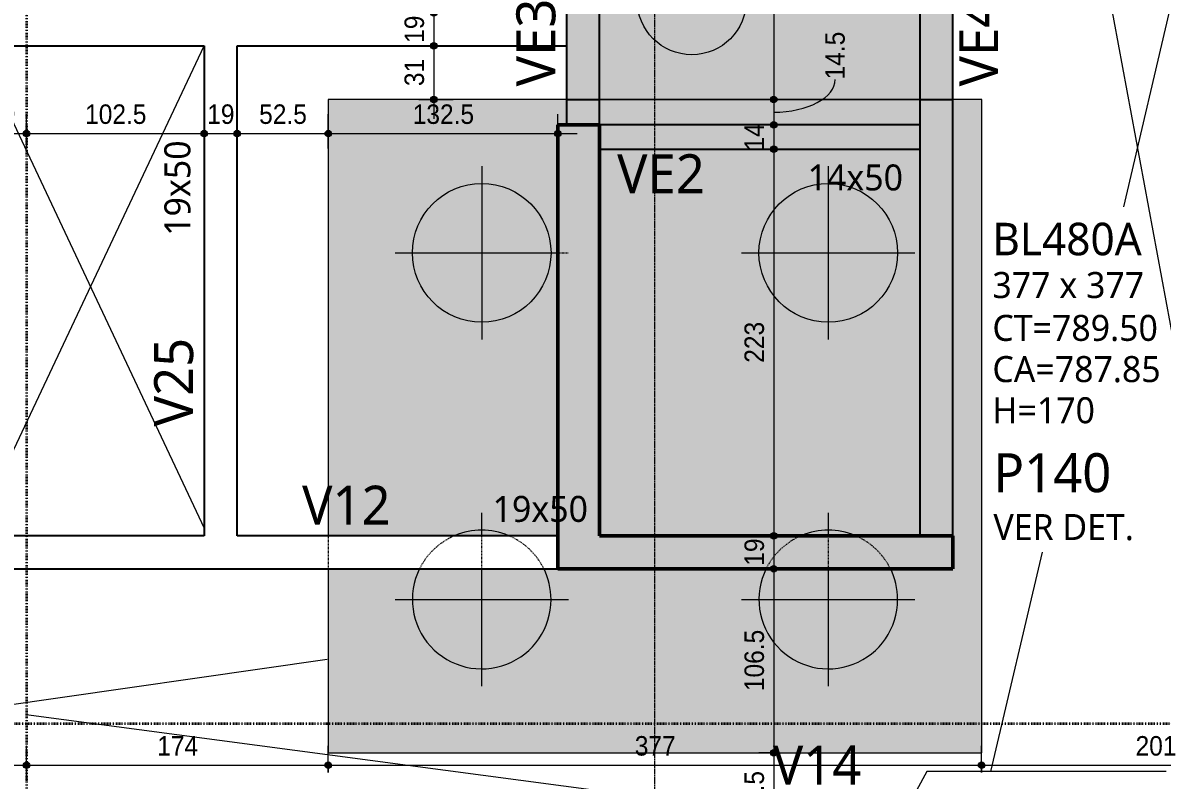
# Model space of a CAD drawing. Header units: centimetres. Extents: x -3523 to 38560, y -3196 to 88043.
# Drawn here: x -661 to -4, y -149 to 288 of the extents above; entities that cross this region are included whole.
import ezdxf

# ---------------------------------------------------------------- set-up
doc = ezdxf.new("R2010")
doc.units = ezdxf.units.CM
for name, pattern in [('Centro de 6 mm', [1.32, 0.6, -0.24, 0.24, -0.24]), ('Dash dot', [1.5875, 0.635, -0.47625, 0, -0.47625]), ('Overhead', [0.396875, 0.238125, -0.15875]), ('Traço', [0.635, 0.3175, -0.3175])]:
    doc.linetypes.add(name, pattern=pattern)
for name, color, linetype, lineweight in [('A-ANNO-DIMS', 7, 'Continuous', 9), ('A-ANNO-DIMS-75', 7, 'Continuous', 9), ('A-DETL-MBND', 7, 'Continuous', 18), ('A-DETL-THIN', 7, 'Continuous', 25), ('A-FLOR-IDEN', 7, 'Continuous', 9), ('A-FLOR-OVHD', 7, 'Overhead', 18), ('G-ANNO-SYMB', 7, 'Continuous', 9), ('S-BEAM', 7, 'Continuous', 25), ('S-BEAM-HDLN', 7, 'Traço', 25), ('S-BEAM-IDEN', 7, 'Continuous', 9), ('S-COLS', 7, 'Continuous', 25), ('S-COLS-IDEN', 7, 'Continuous', 9), ('S-FNDN', 7, 'Continuous', 25), ('S-FNDN-HDLN', 7, 'Traço', 18), ('S-FNDN-IDEN', 7, 'Continuous', 9), ('S-GRID', 7, 'Continuous', 9)]:
    doc.layers.add(name, color=color, linetype=linetype, lineweight=lineweight)
doc.styles.add('Arial_1', font='arial.ttf', dxfattribs={"width": 0.9, "height": 11.25})
doc.styles.add('Gadugi', font='gadugi.ttf', dxfattribs={"height": 15})
doc.styles.add('Gadugi_1', font='gadugi.ttf', dxfattribs={"height": 22.5})
doc.styles.add('Gadugi_2', font='gadugi.ttf', dxfattribs={"height": 18.75})
doc.styles.add('Gadugi_3', font='gadugi.ttf', dxfattribs={"height": 0.2})
doc.dimstyles.new('PED_1_5mm_ESQ', dxfattribs={"dimscale": 30.48, "dimtxt": 11.477918, "dimasz": 0.492126, "dimexe": 0.369094, "dimexo": 0.369094, "dimgap": 0.073819, "dimtad": 1, "dimdec": 1, "dimrnd": 0.5, "dimdsep": 46, "dimtxsty": 'Arial_1', "dimblk1": 'DOTSMALL', "dimblk2": 'DOTSMALL', "dimsah": 1, "dimcen": 0.09, "dimdle": 0.369094, "dimazin": 0, "dimtfac": 1, "dimtdec": 4, "dimtix": 1, "dimtmove": 0, "dimatfit": 3, "dimfxl": 1, "dimtvp": 1, "dimtolj": 1, "dimtzin": 0, "dimarcsym": 2})
doc.dimstyles.new('PED_1_5mm_ESQ_1', dxfattribs={"dimscale": 30.48, "dimtxt": 11.477918, "dimasz": 0.492126, "dimexe": 0.369094, "dimexo": 0.369094, "dimgap": 0.073819, "dimtad": 1, "dimdec": 1, "dimrnd": 0.5, "dimdsep": 46, "dimtxsty": 'Arial_1', "dimblk1": 'DOTSMALL', "dimblk2": 'DOTSMALL', "dimsah": 1, "dimcen": 0.09, "dimdle": 0.369094, "dimazin": 0, "dimtfac": 1, "dimtdec": 4, "dimtix": 1, "dimtmove": 2, "dimatfit": 3, "dimfxl": 1, "dimtvp": 1, "dimtolj": 1, "dimtzin": 0, "dimarcsym": 2})
doc.dimstyles.new('PED_1_5mm_ESQ_2', dxfattribs={"dimscale": 30.48, "dimtxt": 11.477918, "dimasz": 0.492126, "dimexe": 0.369094, "dimexo": 0.369094, "dimgap": 0.073819, "dimtad": 1, "dimdec": 1, "dimrnd": 0.5, "dimdsep": 46, "dimtxsty": 'Arial_1', "dimblk1": 'DOTSMALL', "dimblk2": 'DOTSMALL', "dimsah": 1, "dimcen": 0.09, "dimdle": 0.369094, "dimazin": 0, "dimtfac": 1, "dimtdec": 4, "dimtix": 1, "dimtmove": 1, "dimatfit": 3, "dimfxl": 1, "dimtvp": 1, "dimtolj": 1, "dimtzin": 0, "dimarcsym": 2})

# ---------------------------------------------------------------- blocks, each defined once
blk = doc.blocks.new('PED_BLRET-4EST_R01_2019 - 377x377x170-V21-PL B 002 - FUNDAÇÃO')
at = {"layer": 'A-DETL-MBND'}
for p, q in [((-105, 30), (-105, -70)), ((95, 30), (95, -70)), ((-155, -20), (-61.1, -20)), ((45, -20), (145, -20)), ((-105, -183.22), (-105, -170)), ((95, -170), (95, -183.24)), ((-105, -270), (-105, -202.22)), ((95, -202.24), (95, -270)), ((-155, -220), (-55, -220)), ((45, -220), (145, -220))]:
    blk.add_line(p, q, dxfattribs=at)
for centre in [(-105, -20), (95, -20)]:
    blk.add_circle(centre, 40, dxfattribs=at)
for centre, start, end in [((-105, -220), 67.4113, 112.5887), ((95, -220), 67.34923, 112.65077), ((-105, -220), 153.48824, 360), ((-105, -220), 360, 26.51176), ((95, -220), 153.51329, 360), ((95, -220), 360, 26.48671)]:
    blk.add_arc(centre, 40, start, end, dxfattribs=at)
at = {"layer": 'S-FNDN-HDLN'}
for p, q in [((-61.09, -20), (-55, -20)), ((-105, -202.22), (-105, -183.23)), ((95, -183.24), (95, -202.23))]:
    blk.add_line(p, q, dxfattribs=at)
for centre, start, end in [((-105, -220), 112.6281, 153.48113), ((-105, -220), 26.51887, 67.3719), ((95, -220), 112.69016, 153.50617), ((95, -220), 26.49383, 67.30984)]:
    blk.add_arc(centre, 40, start, end, dxfattribs=at)
blk = doc.blocks.new('PED_TAG_PILAR_R04 - PILAR VER DET_-2523782-PL B 002 - FUNDAÇÃO')
at = {"layer": 'S-COLS-IDEN', "insert": (0.1149, -0.6328), "char_height": 0.2, "width": 1.370886, "attachment_point": 1, "style": 'Gadugi_3'}
blk.add_mtext('VER DET.', dxfattribs=at)
blk = doc.blocks.new('PED_TAG_LAJE_R03 - TÍTULO_ESPESSURA_REBAIXO-2582888-PL B 002 - FUNDAÇÃO')
at = {"layer": 'A-FLOR-IDEN'}
blk.add_circle((-0.1083, -0.7611), 0.4205, dxfattribs=at)
blk = doc.blocks.new('DIMBLOCK10-PL B 002 - FUNDAÇÃO')
at = {"layer": 'A-ANNO-DIMS-75'}
h = blk.add_hatch(color=256, dxfattribs=at)
edge = h.paths.add_edge_path(flags=0)
edge.add_arc((-1381.92, -140.28), 1.87, 0, 360)
h = blk.add_hatch(color=256, dxfattribs=at)
edge = h.paths.add_edge_path(flags=0)
edge.add_arc((-658.86, -140.28), 1.87, 0, 360)
for p, q in [((-1381.92, -148.88), (-1381.92, -129.03)), ((-658.86, -148.88), (-658.86, -129.03)), ((-1381.92, -140.28), (-658.86, -140.28)), ((-1381.92, -140.28), (-1381.92, -148.88)), ((-658.86, -140.28), (-658.86, -148.88))]:
    blk.add_line(p, q, dxfattribs=at)
for centre in [(-1381.92, -140.28), (-658.86, -140.28)]:
    blk.add_circle(centre, 1.87, dxfattribs=at)
at = {"layer": 'A-ANNO-DIMS-75', "color": 0, "insert": (-1032.05, -123.43), "char_height": 11.25, "width": 27.9708, "attachment_point": 1, "rotation": 360, "line_spacing_factor": 0.941778, "style": 'Arial_1'}
blk.add_mtext('723', dxfattribs=at)
blk = doc.blocks.new('_DotSmall')
at = {"color": 0, "linetype": 'ByBlock', "const_width": 0.5}
blk.add_lwpolyline([(-0.0625, 0, 1), (0.0625, 0, 1)], format="xyb", close=True, dxfattribs=at)
blk = doc.blocks.new('DIMBLOCK11-PL B 002 - FUNDAÇÃO')
at = {"layer": 'A-ANNO-DIMS-75'}
h = blk.add_hatch(color=256, dxfattribs=at)
edge = h.paths.add_edge_path(flags=0)
edge.add_arc((-658.86, -140.28), 1.87, 0, 360)
h = blk.add_hatch(color=256, dxfattribs=at)
edge = h.paths.add_edge_path(flags=0)
edge.add_arc((-484.77, -140.28), 1.88, 0, 360)
for p, q in [((-658.86, -148.88), (-658.86, -129.03)), ((-484.77, -144.39), (-484.77, -129.03)), ((-658.86, -140.28), (-484.77, -140.28)), ((-658.86, -140.28), (-658.86, -148.88)), ((-484.77, -140.28), (-484.77, -144.39))]:
    blk.add_line(p, q, dxfattribs=at)
for centre, radius in [((-658.86, -140.28), 1.87), ((-484.77, -140.28), 1.88)]:
    blk.add_circle(centre, radius, dxfattribs=at)
at = {"layer": 'A-ANNO-DIMS-75', "color": 0, "insert": (-583.47, -123.43), "char_height": 11.25, "width": 27.9708, "attachment_point": 1, "rotation": 360, "line_spacing_factor": 0.941778, "style": 'Arial_1'}
blk.add_mtext('174', dxfattribs=at)
blk = doc.blocks.new('DIMBLOCK12-PL B 002 - FUNDAÇÃO')
at = {"layer": 'A-ANNO-DIMS-75'}
h = blk.add_hatch(color=256, dxfattribs=at)
edge = h.paths.add_edge_path(flags=0)
edge.add_arc((-484.77, -140.28), 1.88, 0, 360)
h = blk.add_hatch(color=256, dxfattribs=at)
edge = h.paths.add_edge_path(flags=0)
edge.add_arc((-107.77, -140.28), 1.88, 0, 360)
for p, q in [((-484.77, -144.39), (-484.77, -129.03)), ((-107.77, -144.39), (-107.77, -129.03)), ((-484.77, -140.28), (-107.77, -140.28)), ((-484.77, -140.28), (-484.77, -144.39)), ((-107.77, -140.28), (-107.77, -144.39))]:
    blk.add_line(p, q, dxfattribs=at)
for centre in [(-484.77, -140.28), (-107.77, -140.28)]:
    blk.add_circle(centre, 1.88, dxfattribs=at)
at = {"layer": 'A-ANNO-DIMS-75', "color": 0, "insert": (-307.92, -123.43), "char_height": 11.25, "width": 27.9708, "attachment_point": 1, "rotation": 360, "line_spacing_factor": 0.941778, "style": 'Arial_1'}
blk.add_mtext('377', dxfattribs=at)
blk = doc.blocks.new('DIMBLOCK13-PL B 002 - FUNDAÇÃO')
at = {"layer": 'A-ANNO-DIMS-75'}
h = blk.add_hatch(color=256, dxfattribs=at)
edge = h.paths.add_edge_path(flags=0)
edge.add_arc((-107.77, -140.28), 1.88, 0, 360)
h = blk.add_hatch(color=256, dxfattribs=at)
edge = h.paths.add_edge_path(flags=0)
edge.add_arc((93.14, -140.28), 1.88, 0, 360)
for p, q in [((-107.77, -144.39), (-107.77, -129.03)), ((93.14, -148.88), (93.14, -129.03)), ((-107.77, -140.28), (93.14, -140.28)), ((-107.77, -140.28), (-107.77, -144.39)), ((93.14, -140.28), (93.14, -148.88))]:
    blk.add_line(p, q, dxfattribs=at)
for centre in [(-107.77, -140.28), (93.14, -140.28)]:
    blk.add_circle(centre, 1.88, dxfattribs=at)
at = {"layer": 'A-ANNO-DIMS-75', "color": 0, "insert": (-18.97, -123.43), "char_height": 11.25, "width": 27.9708, "attachment_point": 1, "rotation": 360, "line_spacing_factor": 0.941778, "style": 'Arial_1'}
blk.add_mtext('201', dxfattribs=at)
blk = doc.blocks.new('DIMBLOCK82-PL B 002 - FUNDAÇÃO')
at = {"layer": 'A-ANNO-DIMS-75'}
h = blk.add_hatch(color=256, dxfattribs=at)
edge = h.paths.add_edge_path(flags=0)
edge.add_arc((-687.7, 224.13), 1.88, 0, 360)
h = blk.add_hatch(color=256, dxfattribs=at)
edge = h.paths.add_edge_path(flags=0)
edge.add_arc((-658.86, 224.13), 1.88, 0, 360)
for p, q in [((-687.7, 215.54), (-687.7, 235.38)), ((-658.86, 215.54), (-658.86, 235.38)), ((-687.7, 224.13), (-658.86, 224.13)), ((-687.7, 224.13), (-687.7, 215.54)), ((-658.86, 224.13), (-658.86, 215.54))]:
    blk.add_line(p, q, dxfattribs=at)
for centre in [(-687.7, 224.13), (-658.86, 224.13)]:
    blk.add_circle(centre, 1.88, dxfattribs=at)
at = {"layer": 'A-ANNO-DIMS-75', "color": 0, "insert": (-681.05, 240.99), "char_height": 11.25, "width": 18.6472, "attachment_point": 1, "line_spacing_factor": 0.941778, "style": 'Arial_1'}
blk.add_mtext('29', dxfattribs=at)
blk = doc.blocks.new('DIMBLOCK83-PL B 002 - FUNDAÇÃO')
at = {"layer": 'A-ANNO-DIMS-75'}
h = blk.add_hatch(color=256, dxfattribs=at)
edge = h.paths.add_edge_path(flags=0)
edge.add_arc((-658.86, 224.13), 1.88, 0, 360)
h = blk.add_hatch(color=256, dxfattribs=at)
edge = h.paths.add_edge_path(flags=0)
edge.add_arc((-556.37, 224.13), 1.88, 0, 360)
for p, q in [((-658.86, 215.54), (-658.86, 235.38)), ((-556.37, 215.54), (-556.37, 235.38)), ((-658.86, 224.13), (-556.37, 224.13)), ((-658.86, 224.13), (-658.86, 215.54)), ((-556.37, 224.13), (-556.37, 215.54))]:
    blk.add_line(p, q, dxfattribs=at)
for centre in [(-658.86, 224.13), (-556.37, 224.13)]:
    blk.add_circle(centre, 1.88, dxfattribs=at)
at = {"layer": 'A-ANNO-DIMS-75', "color": 0, "insert": (-625.1, 240.99), "char_height": 11.25, "width": 41.9562, "attachment_point": 1, "line_spacing_factor": 0.941778, "style": 'Arial_1'}
blk.add_mtext('102.5', dxfattribs=at)
blk = doc.blocks.new('DIMBLOCK84-PL B 002 - FUNDAÇÃO')
at = {"layer": 'A-ANNO-DIMS-75'}
h = blk.add_hatch(color=256, dxfattribs=at)
edge = h.paths.add_edge_path(flags=0)
edge.add_arc((-556.37, 224.13), 1.88, 0, 360)
h = blk.add_hatch(color=256, dxfattribs=at)
edge = h.paths.add_edge_path(flags=0)
edge.add_arc((-537.37, 224.13), 1.88, 0, 360)
for p, q in [((-556.37, 215.54), (-556.37, 235.38)), ((-537.37, 215.54), (-537.37, 235.38)), ((-556.37, 224.13), (-537.37, 224.13)), ((-556.37, 224.13), (-556.37, 215.54)), ((-537.37, 224.13), (-537.37, 215.54))]:
    blk.add_line(p, q, dxfattribs=at)
for centre in [(-556.37, 224.13), (-537.37, 224.13)]:
    blk.add_circle(centre, 1.88, dxfattribs=at)
at = {"layer": 'A-ANNO-DIMS-75', "color": 0, "insert": (-554.64, 240.99), "char_height": 11.25, "width": 18.6472, "attachment_point": 1, "line_spacing_factor": 0.941778, "style": 'Arial_1'}
blk.add_mtext('19', dxfattribs=at)
blk = doc.blocks.new('DIMBLOCK85-PL B 002 - FUNDAÇÃO')
at = {"layer": 'A-ANNO-DIMS-75'}
h = blk.add_hatch(color=256, dxfattribs=at)
edge = h.paths.add_edge_path(flags=0)
edge.add_arc((-537.37, 224.13), 1.88, 0, 360)
h = blk.add_hatch(color=256, dxfattribs=at)
edge = h.paths.add_edge_path(flags=0)
edge.add_arc((-484.77, 224.13), 1.88, 0, 360)
for p, q in [((-537.37, 215.54), (-537.37, 235.38)), ((-484.77, 215.54), (-484.77, 235.38)), ((-537.37, 224.13), (-484.77, 224.13)), ((-537.37, 224.13), (-537.37, 215.54)), ((-484.77, 224.13), (-484.77, 215.54))]:
    blk.add_line(p, q, dxfattribs=at)
for centre in [(-537.37, 224.13), (-484.77, 224.13)]:
    blk.add_circle(centre, 1.88, dxfattribs=at)
at = {"layer": 'A-ANNO-DIMS-75', "color": 0, "insert": (-524.67, 240.99), "char_height": 11.25, "width": 32.6326, "attachment_point": 1, "line_spacing_factor": 0.941778, "style": 'Arial_1'}
blk.add_mtext('52.5', dxfattribs=at)
blk = doc.blocks.new('DIMBLOCK86-PL B 002 - FUNDAÇÃO')
at = {"layer": 'A-ANNO-DIMS-75'}
h = blk.add_hatch(color=256, dxfattribs=at)
edge = h.paths.add_edge_path(flags=0)
edge.add_arc((-484.77, 224.13), 1.88, 0, 360)
h = blk.add_hatch(color=256, dxfattribs=at)
edge = h.paths.add_edge_path(flags=0)
edge.add_arc((-352.36, 224.13), 1.88, 0, 360)
for p, q in [((-484.77, 215.54), (-484.77, 235.38)), ((-352.36, 215.54), (-352.36, 235.38)), ((-484.77, 224.13), (-341.11, 224.13)), ((-484.77, 224.13), (-484.77, 215.54)), ((-352.36, 224.13), (-352.36, 215.54))]:
    blk.add_line(p, q, dxfattribs=at)
for centre in [(-484.77, 224.13), (-352.36, 224.13)]:
    blk.add_circle(centre, 1.88, dxfattribs=at)
at = {"layer": 'A-ANNO-DIMS-75', "color": 0, "insert": (-436.05, 240.99), "char_height": 11.25, "width": 41.9562, "attachment_point": 1, "line_spacing_factor": 0.941778, "style": 'Arial_1'}
blk.add_mtext('132.5', dxfattribs=at)
blk = doc.blocks.new('DIMBLOCK101-PL B 002 - FUNDAÇÃO')
at = {"layer": 'A-ANNO-DIMS-75'}
h = blk.add_hatch(color=256, dxfattribs=at)
edge = h.paths.add_edge_path(flags=0)
edge.add_arc((-227.77, 452.12), 1.88, 0, 360)
h = blk.add_hatch(color=256, dxfattribs=at)
edge = h.paths.add_edge_path(flags=0)
edge.add_arc((-227.77, 243.86), 1.87, 0, 360)
for p, q in [((-236.37, 452.12), (-216.52, 452.12)), ((-227.77, 452.12), (-236.37, 452.12)), ((-227.77, 452.12), (-227.77, 243.86)), ((-236.37, 243.86), (-216.52, 243.86)), ((-227.77, 243.86), (-236.37, 243.86))]:
    blk.add_line(p, q, dxfattribs=at)
for centre, radius in [((-227.77, 452.12), 1.88), ((-227.77, 243.86), 1.87)]:
    blk.add_circle(centre, radius, dxfattribs=at)
at = {"layer": 'A-ANNO-DIMS-75', "color": 0, "insert": (-244.63, 364.96), "char_height": 11.25, "width": 41.9562, "attachment_point": 1, "rotation": 90, "line_spacing_factor": 0.941778, "style": 'Arial_1'}
blk.add_mtext('208.5', dxfattribs=at)
blk = doc.blocks.new('DIMBLOCK102-PL B 002 - FUNDAÇÃO')
at = {"layer": 'A-ANNO-DIMS-75'}
h = blk.add_hatch(color=256, dxfattribs=at)
edge = h.paths.add_edge_path(flags=0)
edge.add_arc((-227.77, 243.86), 1.87, 0, 360)
h = blk.add_hatch(color=256, dxfattribs=at)
edge = h.paths.add_edge_path(flags=0)
edge.add_arc((-227.77, 229.12), 1.88, 0, 360)
for p, q in [((-236.37, 243.86), (-216.52, 243.86)), ((-227.77, 243.86), (-236.37, 243.86)), ((-227.77, 243.86), (-227.77, 229.12)), ((-236.37, 229.12), (-216.52, 229.12)), ((-227.77, 229.12), (-236.37, 229.12))]:
    blk.add_line(p, q, dxfattribs=at)
for centre, radius in [((-227.77, 243.86), 1.87), ((-227.77, 229.12), 1.88)]:
    blk.add_circle(centre, radius, dxfattribs=at)
blk.add_ellipse((-227.77, 255.4), major_axis=(35.51, 0), ratio=0.532672, start_param=4.712389, end_param=6.283185, dxfattribs=at)
at = {"layer": 'A-ANNO-DIMS-75', "color": 0, "insert": (-198.04, 255.4), "char_height": 11.25, "width": 32.6326, "attachment_point": 1, "rotation": 90, "line_spacing_factor": 0.941778, "style": 'Arial_1'}
blk.add_mtext('14.5', dxfattribs=at)
blk = doc.blocks.new('DIMBLOCK103-PL B 002 - FUNDAÇÃO')
at = {"layer": 'A-ANNO-DIMS-75'}
h = blk.add_hatch(color=256, dxfattribs=at)
edge = h.paths.add_edge_path(flags=0)
edge.add_arc((-227.77, 229.12), 1.88, 0, 360)
h = blk.add_hatch(color=256, dxfattribs=at)
edge = h.paths.add_edge_path(flags=0)
edge.add_arc((-227.77, 215.12), 1.88, 0, 360)
for p, q in [((-236.37, 229.12), (-216.52, 229.12)), ((-227.77, 229.12), (-236.37, 229.12)), ((-227.77, 229.12), (-227.77, 215.12)), ((-236.37, 215.12), (-216.52, 215.12)), ((-227.77, 215.12), (-236.37, 215.12))]:
    blk.add_line(p, q, dxfattribs=at)
for centre in [(-227.77, 229.12), (-227.77, 215.12)]:
    blk.add_circle(centre, 1.88, dxfattribs=at)
at = {"layer": 'A-ANNO-DIMS-75', "color": 0, "insert": (-244.63, 214.35), "char_height": 11.25, "width": 18.6472, "attachment_point": 1, "rotation": 90, "line_spacing_factor": 0.941778, "style": 'Arial_1'}
blk.add_mtext('14', dxfattribs=at)
blk = doc.blocks.new('DIMBLOCK104-PL B 002 - FUNDAÇÃO')
at = {"layer": 'A-ANNO-DIMS-75'}
h = blk.add_hatch(color=256, dxfattribs=at)
edge = h.paths.add_edge_path(flags=0)
edge.add_arc((-227.77, 215.12), 1.88, 0, 360)
h = blk.add_hatch(color=256, dxfattribs=at)
edge = h.paths.add_edge_path(flags=0)
edge.add_arc((-227.77, -7.88), 1.88, 0, 360)
for p, q in [((-236.37, 215.12), (-216.52, 215.12)), ((-227.77, 215.12), (-236.37, 215.12)), ((-227.77, 215.12), (-227.77, -7.88)), ((-236.37, -7.88), (-216.52, -7.88)), ((-227.77, -7.88), (-236.37, -7.88))]:
    blk.add_line(p, q, dxfattribs=at)
for centre in [(-227.77, 215.12), (-227.77, -7.88)]:
    blk.add_circle(centre, 1.88, dxfattribs=at)
at = {"layer": 'A-ANNO-DIMS-75', "color": 0, "insert": (-244.63, 91.96), "char_height": 11.25, "width": 27.9708, "attachment_point": 1, "rotation": 90, "line_spacing_factor": 0.941778, "style": 'Arial_1'}
blk.add_mtext('223', dxfattribs=at)
blk = doc.blocks.new('DIMBLOCK105-PL B 002 - FUNDAÇÃO')
at = {"layer": 'A-ANNO-DIMS-75'}
h = blk.add_hatch(color=256, dxfattribs=at)
edge = h.paths.add_edge_path(flags=0)
edge.add_arc((-227.77, -7.88), 1.88, 0, 360)
h = blk.add_hatch(color=256, dxfattribs=at)
edge = h.paths.add_edge_path(flags=0)
edge.add_arc((-227.77, -26.88), 1.87, 0, 360)
for p, q in [((-236.37, -7.88), (-216.52, -7.88)), ((-227.77, -7.88), (-236.37, -7.88)), ((-227.77, -7.88), (-227.77, -26.88)), ((-236.37, -26.88), (-216.52, -26.88)), ((-227.77, -26.88), (-236.37, -26.88))]:
    blk.add_line(p, q, dxfattribs=at)
for centre, radius in [((-227.77, -7.88), 1.88), ((-227.77, -26.88), 1.87)]:
    blk.add_circle(centre, radius, dxfattribs=at)
at = {"layer": 'A-ANNO-DIMS-75', "color": 0, "insert": (-244.63, -25.15), "char_height": 11.25, "width": 18.6472, "attachment_point": 1, "rotation": 90, "line_spacing_factor": 0.941778, "style": 'Arial_1'}
blk.add_mtext('19', dxfattribs=at)
blk = doc.blocks.new('DIMBLOCK106-PL B 002 - FUNDAÇÃO')
at = {"layer": 'A-ANNO-DIMS-75'}
h = blk.add_hatch(color=256, dxfattribs=at)
edge = h.paths.add_edge_path(flags=0)
edge.add_arc((-227.77, -26.88), 1.87, 0, 360)
h = blk.add_hatch(color=256, dxfattribs=at)
edge = h.paths.add_edge_path(flags=0)
edge.add_arc((-227.77, -133.14), 1.88, 0, 360)
for p, q in [((-236.37, -26.88), (-216.52, -26.88)), ((-227.77, -26.88), (-236.37, -26.88)), ((-227.77, -26.88), (-227.77, -133.14)), ((-236.37, -133.14), (-216.52, -133.14)), ((-227.77, -133.14), (-236.37, -133.14))]:
    blk.add_line(p, q, dxfattribs=at)
for centre, radius in [((-227.77, -26.88), 1.87), ((-227.77, -133.14), 1.88)]:
    blk.add_circle(centre, radius, dxfattribs=at)
at = {"layer": 'A-ANNO-DIMS-75', "color": 0, "insert": (-244.63, -97.49), "char_height": 11.25, "width": 41.9562, "attachment_point": 1, "rotation": 90, "line_spacing_factor": 0.941778, "style": 'Arial_1'}
blk.add_mtext('106.5', dxfattribs=at)
blk = doc.blocks.new('DIMBLOCK107-PL B 002 - FUNDAÇÃO')
at = {"layer": 'A-ANNO-DIMS-75'}
h = blk.add_hatch(color=256, dxfattribs=at)
edge = h.paths.add_edge_path(flags=0)
edge.add_arc((-227.77, -133.14), 1.88, 0, 360)
h = blk.add_hatch(color=256, dxfattribs=at)
edge = h.paths.add_edge_path(flags=0)
edge.add_arc((-227.77, -181.88), 1.88, 0, 360)
for p, q in [((-236.37, -133.14), (-216.52, -133.14)), ((-227.77, -133.14), (-236.37, -133.14)), ((-227.77, -133.14), (-227.77, -181.88)), ((-236.37, -181.88), (-216.52, -181.88)), ((-227.77, -181.88), (-236.37, -181.88))]:
    blk.add_line(p, q, dxfattribs=at)
for centre in [(-227.77, -133.14), (-227.77, -181.88)]:
    blk.add_circle(centre, 1.88, dxfattribs=at)
at = {"layer": 'A-ANNO-DIMS-75', "color": 0, "insert": (-244.63, -171.11), "char_height": 11.25, "width": 32.6326, "attachment_point": 1, "rotation": 90, "line_spacing_factor": 0.941778, "style": 'Arial_1'}
blk.add_mtext('48.5', dxfattribs=at)
blk = doc.blocks.new('DIMBLOCK125-PL B 002 - FUNDAÇÃO')
at = {"layer": 'A-ANNO-DIMS-75'}
h = blk.add_hatch(color=256, dxfattribs=at)
edge = h.paths.add_edge_path(flags=0)
edge.add_arc((-423.95, 293.77), 1.88, 0, 360)
h = blk.add_hatch(color=256, dxfattribs=at)
edge = h.paths.add_edge_path(flags=0)
edge.add_arc((-423.95, 274.77), 1.88, 0, 360)
for p, q in [((-423.95, 305.02), (-423.95, 274.77)), ((-432.54, 293.77), (-412.7, 293.77)), ((-423.95, 293.77), (-432.54, 293.77)), ((-432.54, 274.77), (-412.7, 274.77)), ((-423.95, 274.77), (-432.54, 274.77))]:
    blk.add_line(p, q, dxfattribs=at)
for centre in [(-423.95, 293.77), (-423.95, 274.77)]:
    blk.add_circle(centre, 1.88, dxfattribs=at)
at = {"layer": 'A-ANNO-DIMS-75', "color": 0, "insert": (-440.8, 276.5), "char_height": 11.25, "width": 18.6472, "attachment_point": 1, "rotation": 90, "line_spacing_factor": 0.941778, "style": 'Arial_1'}
blk.add_mtext('19', dxfattribs=at)
blk = doc.blocks.new('DIMBLOCK126-PL B 002 - FUNDAÇÃO')
at = {"layer": 'A-ANNO-DIMS-75'}
h = blk.add_hatch(color=256, dxfattribs=at)
edge = h.paths.add_edge_path(flags=0)
edge.add_arc((-423.95, 274.77), 1.88, 0, 360)
h = blk.add_hatch(color=256, dxfattribs=at)
edge = h.paths.add_edge_path(flags=0)
edge.add_arc((-423.95, 243.86), 1.88, 0, 360)
for p, q in [((-432.54, 274.77), (-412.7, 274.77)), ((-423.95, 274.77), (-432.54, 274.77)), ((-423.95, 274.77), (-423.95, 232.61)), ((-432.54, 243.86), (-412.7, 243.86)), ((-423.95, 243.86), (-432.54, 243.86))]:
    blk.add_line(p, q, dxfattribs=at)
for centre in [(-423.95, 274.77), (-423.95, 243.86)]:
    blk.add_circle(centre, 1.88, dxfattribs=at)
at = {"layer": 'A-ANNO-DIMS-75', "color": 0, "insert": (-440.8, 251.54), "char_height": 11.25, "width": 18.6472, "attachment_point": 1, "rotation": 90, "line_spacing_factor": 0.941778, "style": 'Arial_1'}
blk.add_mtext('31', dxfattribs=at)

msp = doc.modelspace()

# ---------------------------------------------------------------- hatches: boundary and pattern name
at = {"layer": 'A-DETL-MBND', "true_color": 0xe6b8b7}
msp.add_hatch(color=9, dxfattribs=at).paths.add_polyline_path([(-143.365, 243.856), (-143.365, 442.102), (-328.365, 442.102), (-328.365, 243.856), (-160.131, 243.856)], flags=0)
h = msp.add_hatch(color=9, dxfattribs=at)
h.paths.add_polyline_path([(-276.902, -133.144), (-107.766, -133.144), (-107.766, 243.856), (-124.365, 243.856), (-124.365, -26.881), (-484.766, -26.865), (-484.766, -133.144), (-388.621, -133.144)], flags=0)
h.paths.add_polyline_path([(-328.365, -7.881), (-143.365, -7.881), (-143.365, 215.119), (-328.365, 215.119)], flags=0)
h.paths.add_polyline_path([(-352.365, -7.865), (-352.365, 229.119), (-347.365, 229.119), (-347.365, 243.856), (-484.766, 243.856), (-484.766, -7.865), (-432.793, -7.865)], flags=0)
h.paths.add_polyline_path([(-161.318, 229.119), (-143.365, 229.119), (-143.365, 243.856), (-328.365, 243.856), (-328.365, 229.119), (-192.888, 229.119)], flags=0)
at = {"layer": 'S-BEAM', "true_color": 0xffcc66}
for points in [[(-124.365, -7.881), (-124.365, 688.119), (-143.365, 688.119), (-143.365, -7.881)], [(-328.365, 229.119), (-328.365, 452.119), (-347.365, 452.119), (-347.365, 229.119), (-334.478, 229.119)], [(-311.55, 215.119), (-143.365, 215.119), (-143.365, 229.119), (-328.365, 229.119), (-328.365, 215.119)]]:
    msp.add_hatch(color=31, dxfattribs=at).paths.add_polyline_path(points, flags=0)
at = {"layer": 'S-COLS', "true_color": 0x808080}
msp.add_hatch(color=8, dxfattribs=at).paths.add_polyline_path([(-169.945, -26.881), (-124.365, -26.881), (-124.365, -7.881), (-328.365, -7.881), (-328.365, 229.119), (-352.365, 229.119), (-352.365, -26.881), (-192.888, -26.881)], flags=0)

# ---------------------------------------------------------------- linework, layer by layer
at = {"layer": 'A-DETL-MBND'}
for p, q in [((-347.365, 243.856), (-484.766, 243.856)), ((-484.766, 243.856), (-484.766, -7.865)), ((-143.365, 243.856), (-328.365, 243.856)), ((-328.365, 243.856), (-143.365, 243.856)), ((-107.766, 243.856), (-124.365, 243.856)), ((-107.766, -133.144), (-107.766, 243.856)), ((-484.766, -26.865), (-484.766, -133.144)), ((-484.766, -133.144), (-107.766, -133.144))]:
    msp.add_line(p, q, dxfattribs=at)
at = {"layer": 'A-DETL-THIN', "color": 9, "lineweight": 18, "true_color": 0xc0c0c0}
for p, q in [((35.135, -69.254), (-113.138, 730.091)), ((43.51, 477.3), (-26.012, 181.953)), ((-687.705, 274.773), (-556.372, -3.414)), ((-674.201, 25.189), (-556.372, 274.773)), ((-72.924, -17.341), (-102.711, -143.883)), ((-911.048, -140.34), (-485.451, -78.958)), ((-659.15, -111.01), (-222.956, -168.756))]:
    msp.add_line(p, q, dxfattribs=at)
at = {"layer": 'A-FLOR-OVHD'}
msp.add_line((-328.365, 229.119), (-328.365, 215.119), dxfattribs=at)
at = {"layer": 'G-ANNO-SYMB', "linetype": 'Centro de 6 mm'}
msp.add_line((-296.46, 825.312), (-296.46, -413.19), dxfattribs=at)
at = {"layer": 'S-BEAM'}
for p, q in [((-124.365, -7.881), (-124.365, 688.119)), ((-347.365, 452.119), (-347.365, 229.119)), ((-328.365, 229.119), (-328.365, 452.119)), ((-143.365, 452.119), (-143.365, 229.119)), ((-687.705, 274.773), (-556.372, 274.773)), ((-556.372, 274.773), (-556.372, -7.865)), ((-537.372, 274.773), (-347.365, 274.773)), ((-537.372, -7.865), (-537.372, 274.773)), ((-143.365, 229.119), (-328.365, 229.119)), ((-328.365, 215.119), (-143.365, 215.119)), ((-143.365, 215.119), (-143.365, -7.881)), ((-556.372, -7.865), (-687.705, -7.865)), ((-352.365, -7.865), (-537.372, -7.865)), ((-850.865, -26.865), (-352.365, -26.865))]:
    msp.add_line(p, q, dxfattribs=at)
at = {"layer": 'S-BEAM-HDLN', "linetype": 'Continuous'}
for p, q in [((-347.365, 243.856), (-328.365, 243.856)), ((-143.365, 243.856), (-124.365, 243.856)), ((-143.365, 229.119), (-143.365, 215.119))]:
    msp.add_line(p, q, dxfattribs=at)
at = {"layer": 'S-COLS', "lineweight": 50}
for p, q in [((-352.365, 229.119), (-352.365, -26.881)), ((-328.365, 229.119), (-352.365, 229.119)), ((-328.365, -7.881), (-328.365, 229.119)), ((-124.365, -7.881), (-328.365, -7.881)), ((-124.365, -26.881), (-124.365, -7.881)), ((-352.365, -26.881), (-124.365, -26.881))]:
    msp.add_line(p, q, dxfattribs=at)
at = {"layer": 'S-FNDN', "lineweight": 18}
for p, q in [((-139.318, -143.883), (-160.428, -181.881)), ((-1.38, -143.883), (-139.318, -143.883))]:
    msp.add_line(p, q, dxfattribs=at)
at = {"layer": 'S-FNDN-HDLN'}
for p, q in [((-328.365, 243.856), (-347.365, 243.856)), ((-124.365, 243.856), (-143.365, 243.856)), ((-484.766, -7.87), (-484.766, -26.86))]:
    msp.add_line(p, q, dxfattribs=at)
at = {"layer": 'S-GRID', "color": 6, "linetype": 'Dash dot', "lineweight": 35, "true_color": 0xff00ff}
msp.add_line((-658.86, 3240.549), (-658.86, -1018.232), dxfattribs=at)
at = {"layer": 'S-GRID', "color": 152, "linetype": 'Dash dot', "lineweight": 35, "true_color": 0x0070c0}
msp.add_line((321.31, -116.449), (-1863.978, -116.449), dxfattribs=at)

# ---------------------------------------------------------------- block references
at = {"layer": 'A-FLOR-IDEN', "xscale": 74.99999999999996, "yscale": 74.99999999999996, "zscale": 74.99999999999996}
msp.add_blockref('PED_TAG_LAJE_R03 - TÍTULO_ESPESSURA_REBAIXO-2582888-PL B 002 - FUNDAÇÃO', (-266.906, 358.289), dxfattribs=at)
at = {"layer": 'S-COLS-IDEN', "xscale": 74.99999999999996, "yscale": 74.99999999999996, "zscale": 74.99999999999996}
msp.add_blockref('PED_TAG_PILAR_R04 - PILAR VER DET_-2523782-PL B 002 - FUNDAÇÃO', (-109.588, 52.11), dxfattribs=at)
at = {"layer": 'S-FNDN', "linetype": 'Traço', "lineweight": 18}
msp.add_blockref('PED_BLRET-4EST_R01_2019 - 377x377x170-V21-PL B 002 - FUNDAÇÃO', (-291.266, 175.356), dxfattribs=at)

# ---------------------------------------------------------------- texts
at = {"layer": 'S-BEAM-IDEN', "attachment_point": 1, "rotation": 90}
for s, insert, char_height, width, style in [('VE3', (-376.273, 251.36), 22.5, 64.33542, 'Gadugi_1'), ('VE4', (-120.747, 251.36), 22.5, 64.33542, 'Gadugi_1'), ('19x50', (-579.378, 165.171), 15, 67.34175, 'Gadugi'), ('V25', (-585.281, 55.224), 22.5, 66.13922, 'Gadugi_1')]:
    msp.add_mtext(s, dxfattribs=dict(at, insert=insert, char_height=char_height, width=width, style=style))
at = {"layer": 'S-BEAM-IDEN', "attachment_point": 1}
for s, insert, char_height, width, style in [('VE2', (-318.14, 212.248), 22.5, 64.33542, 'Gadugi_1'), ('14x50', (-208.194, 206.345), 15, 67.34175, 'Gadugi'), ('V12', (-499.921, 21.044), 22.5, 66.13922, 'Gadugi_1'), ('19x50', (-389.974, 15.141), 15, 67.34175, 'Gadugi'), ('V14', (-228.288, -128.935), 22.5, 66.13922, 'Gadugi_1')]:
    msp.add_mtext(s, dxfattribs=dict(at, insert=insert, char_height=char_height, width=width, style=style))
at = {"layer": 'S-COLS-IDEN', "insert": (-100.973, 39.754), "char_height": 22.5, "width": 84.77845, "attachment_point": 1, "style": 'Gadugi_1'}
msp.add_mtext('P140', dxfattribs=at)
at = {"layer": 'S-FNDN-IDEN', "color": 5, "true_color": 0x0000ff, "insert": (-101.588, 172.712), "char_height": 18.75, "width": 105.82275, "attachment_point": 1, "style": 'Gadugi_2'}
msp.add_mtext('BL480A', dxfattribs=at)
at = {"layer": 'S-FNDN-IDEN', "char_height": 15, "attachment_point": 1, "style": 'Gadugi'}
for s, insert, width in [('377 x 377', (-101.588, 144.298), 109.43034), ('CT=789.50', (-101.588, 119.569), 122.05692), ('CA=787.85', (-101.588, 95.79), 125.06325), ('H=170', (-101.588, 72.045), 77.56327)]:
    msp.add_mtext(s, dxfattribs=dict(at, insert=insert, width=width))

# ---------------------------------------------------------------- dimensions: what is measured, and where the dimension line sits
at = {"layer": 'A-ANNO-DIMS'}
for base, p1, p2, angle, dimstyle, override, picture, middle in [((-227.775, 243.856), (-225.123, 452.119), (-225.123, 243.856), 270, 'PED_1_5mm_ESQ_1', {"dimpost": '<>', "dimfxl": 208.263538}, 'DIMBLOCK101-PL B 002 - FUNDAÇÃO', (-237.13, 385.937)), ((-227.775, 229.119), (-225.123, 243.856), (-225.123, 229.119), 90, 'PED_1_5mm_ESQ_2', {"dimpost": '<>', "dimfxl": 14.736469}, 'DIMBLOCK102-PL B 002 - FUNDAÇÃO', (-190.539, 271.72))]:
    dim = msp.add_linear_dim(base=base, p1=p1, p2=p2, angle=angle, dimstyle=dimstyle, override=override, dxfattribs=at)
    dim.commit()
    dim.dimension.update_dxf_attribs({"geometry": picture, "text_midpoint": middle, "dimtype": 160, "text_rotation": 90})
for base, p1, p2, angle, override, picture, middle in [((-423.945, 274.773), (-421.294, 293.773), (-421.294, 274.773), 90, {"dimpost": '<>', "dimfxl": 19}, 'DIMBLOCK125-PL B 002 - FUNDAÇÃO', (-431.939, 284.273)), ((-423.945, 243.856), (-421.294, 274.773), (-421.294, 243.856), 90, {"dimpost": '<>', "dimfxl": 30.917582}, 'DIMBLOCK126-PL B 002 - FUNDAÇÃO', (-431.943, 259.315)), ((-227.775, 215.119), (-225.123, 229.119), (-225.123, 215.119), 90, {"dimpost": '<>', "dimfxl": 14}, 'DIMBLOCK103-PL B 002 - FUNDAÇÃO', (-235.673, 222.119)), ((-227.775, -7.881), (-225.123, 215.119), (-225.123, -7.881), 270, {"dimpost": '<>', "dimfxl": 222.999993}, 'DIMBLOCK104-PL B 002 - FUNDAÇÃO', (-235.772, 103.619)), ((-227.775, -26.881), (-225.123, -7.881), (-225.123, -26.881), 90, {"dimpost": '<>', "dimfxl": 19}, 'DIMBLOCK105-PL B 002 - FUNDAÇÃO', (-235.768, -17.381)), ((-227.775, -133.144), (-225.123, -26.881), (-225.123, -133.144), 90, {"dimpost": '<>', "dimfxl": 106.263538}, 'DIMBLOCK106-PL B 002 - FUNDAÇÃO', (-235.768, -80.013)), ((-658.86, -140.281), (-1381.922, -137.629), (-658.86, -137.629), 359.999999, {"dimpost": '<>', "dimfxl": 723.061829}, 'DIMBLOCK10-PL B 002 - FUNDAÇÃO', (-1020.391, -132.283)), ((-484.766, -140.281), (-658.86, -137.629), (-484.766, -133.144), 359.999999, {"dimpost": '<>', "dimfxl": 174.151498}, 'DIMBLOCK11-PL B 002 - FUNDAÇÃO', (-571.813, -132.383)), ((-107.766, -140.281), (-484.766, -133.144), (-107.766, -133.144), 359.999999, {"dimpost": '<>', "dimfxl": 377}, 'DIMBLOCK12-PL B 002 - FUNDAÇÃO', (-296.266, -132.283)), ((93.137, -140.281), (-107.766, -133.144), (93.137, -137.629), 359.999999, {"dimpost": '<>', "dimfxl": 200.953684}, 'DIMBLOCK13-PL B 002 - FUNDAÇÃO', (-7.314, -132.287)), ((-227.775, -181.881), (-225.123, -133.144), (-225.123, -181.881), 90, {"dimpost": '<>', "dimfxl": 48.736469}, 'DIMBLOCK107-PL B 002 - FUNDAÇÃO', (-235.768, -157.513))]:
    dim = msp.add_linear_dim(base=base, p1=p1, p2=p2, angle=angle, dimstyle='PED_1_5mm_ESQ', override=override, dxfattribs=at)
    dim.commit()
    dim.dimension.update_dxf_attribs({"geometry": picture, "text_midpoint": middle})
for base, p1, p2, override, picture, middle in [((-658.86, 224.135), (-687.705, 226.787), (-658.86, 226.787), {"dimpost": '<>', "dimfxl": 28.844627}, 'DIMBLOCK82-PL B 002 - FUNDAÇÃO', (-673.282, 232.129)), ((-556.372, 224.135), (-658.86, 226.787), (-556.372, 226.787), {"dimpost": '<>', "dimfxl": 102.488151}, 'DIMBLOCK83-PL B 002 - FUNDAÇÃO', (-607.616, 232.129)), ((-537.372, 224.135), (-556.372, 226.787), (-537.372, 226.787), {"dimpost": '<>', "dimfxl": 19}, 'DIMBLOCK84-PL B 002 - FUNDAÇÃO', (-546.872, 232.129)), ((-484.766, 224.135), (-537.372, 226.787), (-484.766, 226.787), {"dimpost": '<>', "dimfxl": 52.605584}, 'DIMBLOCK85-PL B 002 - FUNDAÇÃO', (-511.069, 232.129)), ((-352.365, 224.135), (-484.766, 226.787), (-352.365, 226.787), {"dimpost": '<>', "dimfxl": 132.401745}, 'DIMBLOCK86-PL B 002 - FUNDAÇÃO', (-418.565, 232.133))]:
    dim = msp.add_linear_dim(base=base, p1=p1, p2=p2, dimstyle='PED_1_5mm_ESQ', override=override, dxfattribs=at)
    dim.commit()
    dim.dimension.update_dxf_attribs({"geometry": picture, "text_midpoint": middle})

doc.saveas('drawing.dxf')
